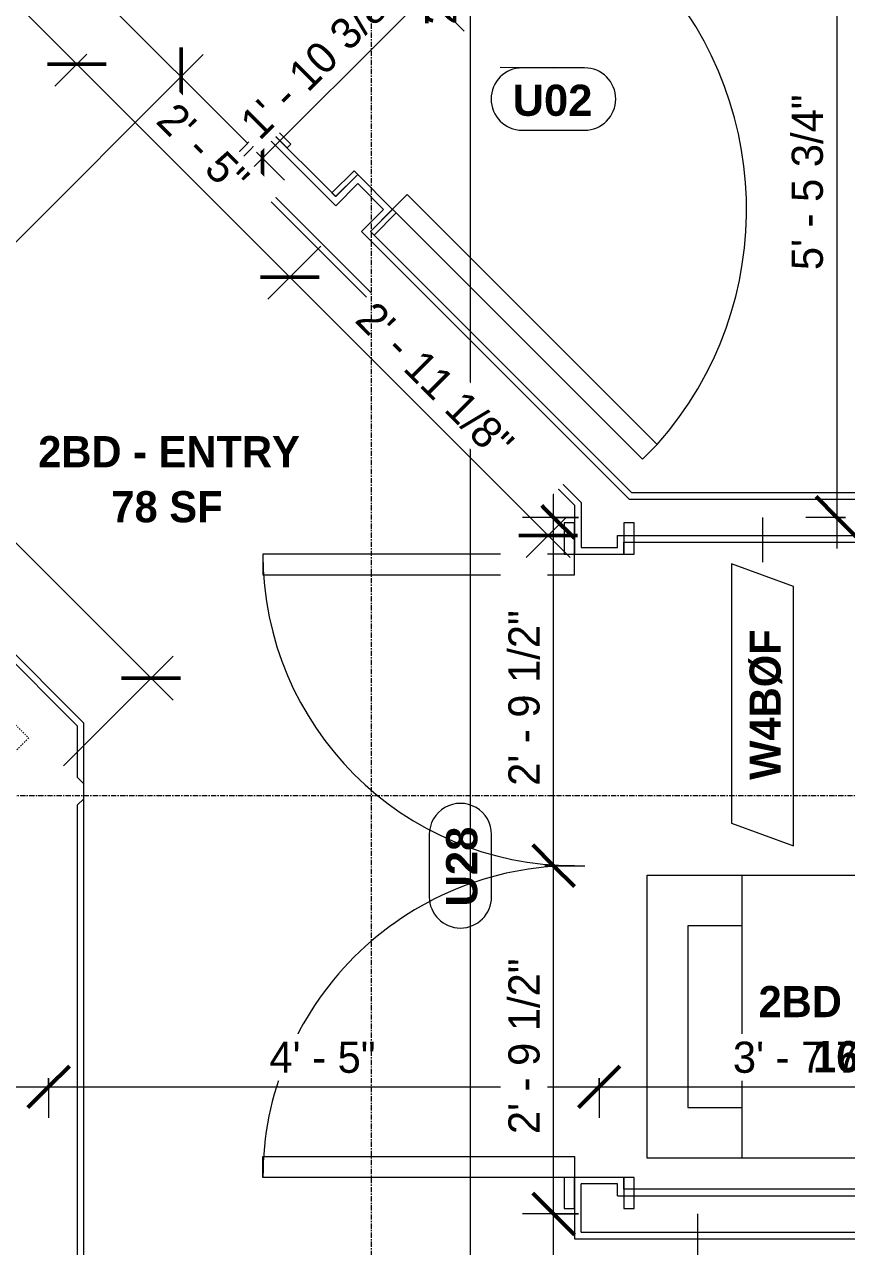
# Model space of a CAD drawing. Header units: inches. Extents: x -4058 to -1781, y 9814 to 12264.
# Drawn here: x -3514.7 to -3435.6, y 11803.8 to 11921.4 of the extents above; entities that cross this region are included whole.
import ezdxf

# ---------------------------------------------------------------- set-up
doc = ezdxf.new("R2010")
doc.units = ezdxf.units.IN
doc.header["$MEASUREMENT"] = 0
doc.linetypes.add('Dash', pattern=[0.25, 0.125, -0.125])
doc.linetypes.add('Grid Line 1_2_', pattern=[0.875, 0.5, -0.125, 0.125, -0.125])
for name, color, linetype, lineweight in [('A-ANNO-DIMS', 211, 'Continuous', 9), ('A-ANNO-DIMS-32', 211, 'Continuous', 9), ('A-AREA-IDEN', 2, 'Continuous', 9), ('A-DOOR-2', 31, 'Continuous', 9), ('A-DOOR-IDEN', 31, 'Continuous', 9), ('A-FLOR-2', 192, 'Continuous', 9), ('A-WALL-2', 113, 'Continuous', 9), ('A-WALL-IDEN', 211, 'Continuous', 9), ('P-SANR-FIXT', 6, 'Continuous', 9), ('Q-CASE', 31, 'Continuous', 9), ('Q-CASE-HDLN', 31, 'Dash', 9), ('S-GRID-1', 1, 'Grid Line 1_2_', 9)]:
    doc.layers.add(name, color=color, linetype=linetype, lineweight=lineweight)
doc.styles.add('Arial_B', font='arialbd.ttf', dxfattribs={"height": 3})
doc.styles.add('Century Gothic', font='ufonts.com_century-gothic.ttf', dxfattribs={"height": 3})
doc.styles.add('Century Gothic_B', font='GOTHICB.TTF', dxfattribs={"height": 3})
doc.dimstyles.new('MARKETING_DIMENSION', dxfattribs={"dimscale": 12, "dimtxt": 3.132505, "dimasz": 0.333333, "dimexe": 0.25, "dimexo": 0.166667, "dimgap": 0.041667, "dimtad": 1, "dimdec": 4, "dimrnd": 0.0625, "dimzin": 3, "dimdsep": 46, "dimlunit": 4, "dimtxsty": 'Century Gothic', "dimblk1": 'OBLIQUE', "dimblk2": 'OBLIQUE', "dimsah": 1, "dimcen": 0.09, "dimdle": 0.25, "dimazin": 0, "dimtfac": 1, "dimtdec": 4, "dimtix": 1, "dimtmove": 0, "dimatfit": 3, "dimfxl": 1, "dimtvp": 1, "dimtfill": 1, "dimfrac": 2, "dimtolj": 1, "dimtzin": 0, "dimarcsym": 2})
doc.dimstyles.new('THE_DIMENSION_STRING_2', dxfattribs={"dimscale": 12, "dimtxt": 3.132505, "dimasz": 0.333333, "dimexe": 0.25, "dimexo": 0.166667, "dimgap": 0.041667, "dimtad": 1, "dimdec": 4, "dimrnd": 0.0625, "dimzin": 3, "dimdsep": 46, "dimlunit": 4, "dimtxsty": 'Century Gothic', "dimblk1": 'OBLIQUE', "dimblk2": 'OBLIQUE', "dimsah": 1, "dimcen": 0.09, "dimdle": 0.25, "dimazin": 0, "dimtfac": 1, "dimtdec": 4, "dimtix": 1, "dimtmove": 0, "dimatfit": 3, "dimfxl": 1, "dimtvp": 1, "dimtfill": 1, "dimfrac": 2, "dimtolj": 1, "dimtzin": 0, "dimarcsym": 2})
doc.dimstyles.new('THE_DIMENSION_STRING_3', dxfattribs={"dimscale": 12, "dimtxt": 3.132505, "dimasz": 0.333333, "dimexe": 0.25, "dimexo": 0.166667, "dimgap": 0.041667, "dimtad": 1, "dimdec": 4, "dimrnd": 0.0625, "dimzin": 3, "dimdsep": 46, "dimlunit": 4, "dimtxsty": 'Century Gothic', "dimblk1": 'OBLIQUE', "dimblk2": 'OBLIQUE', "dimsah": 1, "dimcen": 0.09, "dimdle": 0.25, "dimazin": 0, "dimtfac": 1, "dimtdec": 4, "dimtix": 1, "dimtmove": 0, "dimatfit": 3, "dimfxl": 1, "dimtvp": 1, "dimtfill": 1, "dimfrac": 2, "dimtolj": 1, "dimtzin": 0, "dimarcsym": 2})
doc.dimstyles.new('THE_DIMENSION_STRING_4', dxfattribs={"dimscale": 12, "dimtxt": 3.132505, "dimasz": 0.333333, "dimexe": 0.25, "dimexo": 0.166667, "dimgap": 0.041667, "dimtad": 1, "dimdec": 4, "dimrnd": 0.0625, "dimzin": 3, "dimdsep": 46, "dimlunit": 4, "dimtxsty": 'Century Gothic', "dimblk1": 'OBLIQUE', "dimblk2": 'OBLIQUE', "dimsah": 1, "dimcen": 0.09, "dimdle": 0.25, "dimazin": 0, "dimtfac": 1, "dimtdec": 4, "dimtix": 1, "dimtmove": 0, "dimatfit": 3, "dimfxl": 1, "dimtvp": 1, "dimtfill": 1, "dimfrac": 2, "dimtolj": 1, "dimtzin": 0, "dimarcsym": 2})

# ---------------------------------------------------------------- blocks, each defined once
blk = doc.blocks.new('OD_CW_Closet - OD_CW_Closet-3852330-UNITS PLANS - 3RD FLOOR')
at = {"layer": 'Q-CASE-HDLN'}
for p, q in [((0.74, -24), (0.74, 0)), ((0.74, 0), (64.78, 0)), ((64.78, 0), (64.78, -24)), ((0.74, -11), (64.78, -11)), ((0.74, -13), (64.78, -13)), ((64.78, -24), (0.74, -24))]:
    blk.add_line(p, q, dxfattribs=at)
blk = doc.blocks.new('SWING - DOUBLE - FLUSH - SWING - DOUBLE - 5-0 x 6-8 - DUMMY-3703244-UNITS PLANS - 3RD FLOOR')
at = {"layer": 'A-DOOR-2'}
for p, q in [((-30, 3.375), (-30, 32.375)), ((-30, 32.375), (-28, 32.375)), ((-28, 32.375), (-28, 2.375)), ((30, 32.375), (28, 32.375)), ((28, 32.375), (28, 2.375)), ((30, 3.375), (30, 32.375)), ((-30, 3.375), (-33, 3.375)), ((-33, 3.375), (-33, 2.375)), ((-33, 2.375), (-30, 2.375)), ((-30, 2.375), (-30, 3.375)), ((-28, 2.375), (-30, 2.375)), ((28, 2.375), (30, 2.375)), ((33, 3.375), (30, 3.375)), ((30, 3.375), (30, 2.375)), ((30, 2.375), (33, 2.375)), ((33, 2.375), (33, 3.375)), ((-30, -2.375), (-33, -2.375)), ((-33, -2.375), (-33, -3.375)), ((-33, -3.375), (-30, -3.375)), ((-30, -3.375), (-30, -2.375)), ((33, -2.375), (30, -2.375)), ((30, -2.375), (30, -3.375)), ((30, -3.375), (33, -3.375)), ((33, -3.375), (33, -2.375))]:
    blk.add_line(p, q, dxfattribs=at)
for centre, start, end in [((-30, 2.375), 360, 90), ((30, 2.375), 90, 180)]:
    blk.add_arc(centre, 30, start, end, dxfattribs=at)
blk = doc.blocks.new('Stacked Washer and Dryer - 26_x25_ - Private-3627842-UNITS PLANS - 3RD FLOOR')
at = {"layer": 'P-SANR-FIXT'}
for p, q in [((0, 13.625), (32.4375, 13.625)), ((0, 13.625), (0, -13.625)), ((23.34375, -13.625), (23.34375, 13.625)), ((32.4375, 13.625), (32.4375, -13.625)), ((28.53125, 8.75), (23.34375, 8.75)), ((28.53125, -8.75), (28.53125, 8.75)), ((23.34375, -8.75), (28.53125, -8.75)), ((32.4375, -13.625), (0, -13.625))]:
    blk.add_line(p, q, dxfattribs=at)
blk = doc.blocks.new('SWING - SINGLE - FLUSH - SWING - FLUSH - 2-10 x 6-8 - PRIVACY-4202128-UNITS PLANS - 3RD FLOOR')
at = {"layer": 'A-DOOR-2'}
for p, q in [((15, 2.37), (15, 36.38)), ((17, 36.38), (15, 36.38)), ((17, 2.37), (17, 36.38)), ((-17, 2.87), (-20, 2.87)), ((-20, 2.87), (-20, 2.37)), ((-20, 2.37), (-17, 2.37)), ((-17, 2.37), (-17, 2.87)), ((17, 2.37), (15, 2.37)), ((20, 2.87), (17, 2.87)), ((17, 2.87), (17, 2.37)), ((17, 2.37), (20, 2.37)), ((20, 2.37), (20, 2.87)), ((-17, -2.38), (-20, -2.38)), ((-20, -2.38), (-20, -2.88)), ((-20, -2.88), (-17, -2.88)), ((-17, -2.88), (-17, -2.38)), ((20, -2.38), (17, -2.38)), ((17, -2.38), (17, -2.88)), ((17, -2.88), (20, -2.88)), ((20, -2.88), (20, -2.38))]:
    blk.add_line(p, q, dxfattribs=at)
blk.add_arc((17, 2.37), 34.07, 93.3657, 180, dxfattribs=at)
blk = doc.blocks.new('SWING - SINGLE - FLUSH - SWING - FLUSH - 2-10 x 6-8 - PRIVACY-4202132-UNITS PLANS - 3RD FLOOR')
at = {"layer": 'A-DOOR-2'}
for p, q in [((-20, 2.37), (-20, 2.87)), ((-20, 2.87), (-17, 2.87)), ((-17, 2.37), (-20, 2.37)), ((-17, 2.87), (-17, 2.37)), ((17, 2.37), (17, 2.87)), ((17, 2.87), (20, 2.87)), ((20, 2.37), (17, 2.37)), ((20, 2.87), (20, 2.37)), ((-20, -2.38), (-17, -2.38)), ((-20, -2.88), (-20, -2.38)), ((-17, -2.88), (-20, -2.88)), ((-17, -2.38), (-17, -2.88)), ((15, -2.38), (15, -36.38)), ((17, -2.38), (15, -2.38)), ((17, -2.38), (17, -36.38)), ((17, -2.38), (20, -2.38)), ((17, -2.88), (17, -2.38)), ((20, -2.88), (17, -2.88)), ((20, -2.38), (20, -2.88)), ((17, -36.38), (15, -36.38))]:
    blk.add_line(p, q, dxfattribs=at)
blk.add_arc((17, -2.38), 34.07, 180, 266.6343, dxfattribs=at)
blk = doc.blocks.new('DIMBLOCK424-UNITS PLANS - 3RD FLOOR')
at = {"layer": 'A-ANNO-DIMS-32', "lineweight": 50}
for p, q in [((-3471.8, 12110.34), (-3473.8, 12112.34)), ((-3471.8, 12110.34), (-3469.8, 12108.34)), ((-3471.8, 11752.94), (-3473.8, 11754.94)), ((-3471.8, 11752.94), (-3469.8, 11750.94))]:
    blk.add_line(p, q, dxfattribs=at)
at = {"layer": 'A-ANNO-DIMS-32'}
for p, q in [((-3472.63, 12110.34), (-3468.8, 12110.34)), ((-3471.8, 12110.34), (-3472.63, 12110.34)), ((-3471.8, 11752.94), (-3471.8, 12110.34)), ((-3472.63, 11752.94), (-3468.8, 11752.94)), ((-3471.8, 11752.94), (-3472.63, 11752.94))]:
    blk.add_line(p, q, dxfattribs=at)
at = {"layer": 'A-ANNO-DIMS-32', "color": 0, "insert": (-3476.15, 11921.4), "char_height": 3, "width": 24.5827, "attachment_point": 1, "rotation": 90, "line_spacing_factor": 0.984502, "style": 'Century Gothic', "bg_fill": 3, "box_fill_scale": 1.25, "bg_fill_color": 256, "bg_fill_true_color": 13158600, "bg_fill_transparency": 0}
blk.add_mtext('29\' - 9 3/8"', dxfattribs=at)
blk = doc.blocks.new('_Oblique')
at = {"color": 0, "linetype": 'ByBlock', "lineweight": -2}
blk.add_line((-0.5, -0.5), (0.5, 0.5), dxfattribs=at)
blk = doc.blocks.new('DIMBLOCK659-UNITS PLANS - 3RD FLOOR')
at = {"layer": 'A-ANNO-DIMS-32'}
for p, q in [((-3539.26, 11876.81), (-3497.54, 11918.53)), ((-3500.25, 11916.99), (-3497.54, 11914.28)), ((-3499.66, 11916.4), (-3500.25, 11916.99)), ((-3537.72, 11879.51), (-3535.01, 11876.81)), ((-3537.14, 11878.93), (-3537.72, 11879.51))]:
    blk.add_line(p, q, dxfattribs=at)
at = {"layer": 'A-ANNO-DIMS-32', "lineweight": 50}
for p, q in [((-3499.66, 11916.4), (-3499.66, 11919.23)), ((-3499.66, 11916.4), (-3499.66, 11913.58)), ((-3537.14, 11878.93), (-3537.14, 11881.76)), ((-3537.14, 11878.93), (-3537.14, 11876.1))]:
    blk.add_line(p, q, dxfattribs=at)
at = {"layer": 'A-ANNO-DIMS-32', "color": 0, "insert": (-3525.18, 11897.03), "char_height": 3, "width": 12.5897, "attachment_point": 1, "rotation": 45, "line_spacing_factor": 0.984502, "style": 'Century Gothic', "bg_fill": 3, "box_fill_scale": 1.25, "bg_fill_color": 256, "bg_fill_true_color": 13158600, "bg_fill_transparency": 0}
blk.add_mtext('4\' - 5"', dxfattribs=at)
blk = doc.blocks.new('DIMBLOCK662-UNITS PLANS - 3RD FLOOR')
at = {"layer": 'A-ANNO-DIMS-32', "lineweight": 50}
for p, q in [((-3657.41, 11819.18), (-3655.41, 11821.18)), ((-3512.41, 11819.18), (-3510.41, 11821.18)), ((-3657.41, 11819.18), (-3659.41, 11817.18)), ((-3512.41, 11819.18), (-3514.41, 11817.18))]:
    blk.add_line(p, q, dxfattribs=at)
at = {"layer": 'A-ANNO-DIMS-32'}
for p, q in [((-3657.41, 11820.01), (-3657.41, 11816.18)), ((-3657.41, 11819.18), (-3657.41, 11820.01)), ((-3512.41, 11820.01), (-3512.41, 11816.18)), ((-3512.41, 11819.18), (-3512.41, 11820.01)), ((-3660.41, 11819.18), (-3512.41, 11819.18))]:
    blk.add_line(p, q, dxfattribs=at)
at = {"layer": 'A-ANNO-DIMS-32', "color": 0, "insert": (-3591.32, 11823.53), "char_height": 3, "width": 15.394, "attachment_point": 1, "line_spacing_factor": 0.984502, "style": 'Century Gothic', "bg_fill": 3, "box_fill_scale": 1.25, "bg_fill_color": 256, "bg_fill_true_color": 13158600, "bg_fill_transparency": 0}
blk.add_mtext('12\' - 1"', dxfattribs=at)
blk = doc.blocks.new('DIMBLOCK663-UNITS PLANS - 3RD FLOOR')
at = {"layer": 'A-ANNO-DIMS-32', "lineweight": 50}
for p, q in [((-3512.41, 11819.18), (-3510.41, 11821.18)), ((-3459.41, 11819.18), (-3457.41, 11821.18)), ((-3512.41, 11819.18), (-3514.41, 11817.18)), ((-3459.41, 11819.18), (-3461.41, 11817.18))]:
    blk.add_line(p, q, dxfattribs=at)
at = {"layer": 'A-ANNO-DIMS-32'}
for p, q in [((-3512.41, 11820.01), (-3512.41, 11816.18)), ((-3512.41, 11819.18), (-3512.41, 11820.01)), ((-3459.41, 11820.01), (-3459.41, 11816.18)), ((-3459.41, 11819.18), (-3459.41, 11820.01)), ((-3512.41, 11819.18), (-3459.41, 11819.18))]:
    blk.add_line(p, q, dxfattribs=at)
at = {"layer": 'A-ANNO-DIMS-32', "color": 0, "insert": (-3491.15, 11823.53), "char_height": 3, "width": 12.5897, "attachment_point": 1, "line_spacing_factor": 0.984502, "style": 'Century Gothic', "bg_fill": 3, "box_fill_scale": 1.25, "bg_fill_color": 256, "bg_fill_true_color": 13158600, "bg_fill_transparency": 0}
blk.add_mtext('4\' - 5"', dxfattribs=at)
blk = doc.blocks.new('DIMBLOCK664-UNITS PLANS - 3RD FLOOR')
at = {"layer": 'A-ANNO-DIMS-32'}
for p, q in [((-3415.53, 11808.94), (-3415.53, 11822.18)), ((-3459.41, 11820.01), (-3459.41, 11816.18)), ((-3459.41, 11819.18), (-3459.41, 11820.01)), ((-3459.41, 11819.18), (-3415.53, 11819.18)), ((-3415.53, 11819.18), (-3415.53, 11808.94))]:
    blk.add_line(p, q, dxfattribs=at)
at = {"layer": 'A-ANNO-DIMS-32', "lineweight": 50}
for p, q in [((-3459.41, 11819.18), (-3457.41, 11821.18)), ((-3415.53, 11819.18), (-3413.53, 11821.18)), ((-3459.41, 11819.18), (-3461.41, 11817.18)), ((-3415.53, 11819.18), (-3417.53, 11817.18))]:
    blk.add_line(p, q, dxfattribs=at)
at = {"layer": 'A-ANNO-DIMS-32', "color": 0, "insert": (-3446.54, 11823.53), "char_height": 3, "width": 21.7784, "attachment_point": 1, "line_spacing_factor": 0.984502, "style": 'Century Gothic', "bg_fill": 3, "box_fill_scale": 1.25, "bg_fill_color": 256, "bg_fill_true_color": 13158600, "bg_fill_transparency": 0}
blk.add_mtext('3\' - 7 7/8"', dxfattribs=at)
blk = doc.blocks.new('DIMBLOCK938-UNITS PLANS - 3RD FLOOR')
at = {"layer": 'A-ANNO-DIMS-32', "lineweight": 50}
for p, q in [((-3475.99, 11924.38), (-3475.99, 11927.21)), ((-3475.99, 11924.38), (-3475.99, 11921.55)), ((-3491.81, 11908.56), (-3491.81, 11911.39)), ((-3491.81, 11908.56), (-3491.81, 11905.73))]:
    blk.add_line(p, q, dxfattribs=at)
at = {"layer": 'A-ANNO-DIMS-32'}
for p, q in [((-3493.93, 11906.44), (-3473.87, 11926.5)), ((-3472.4, 11920.79), (-3478.11, 11926.5)), ((-3475.99, 11924.38), (-3472.4, 11920.79)), ((-3492.4, 11909.14), (-3489.69, 11906.44)), ((-3491.81, 11908.56), (-3492.4, 11909.14))]:
    blk.add_line(p, q, dxfattribs=at)
at = {"layer": 'A-ANNO-DIMS-32', "color": 0, "insert": (-3494.22, 11912.3), "char_height": 3, "width": 24.5827, "attachment_point": 1, "rotation": 45, "line_spacing_factor": 0.984502, "style": 'Century Gothic', "bg_fill": 3, "box_fill_scale": 1.25, "bg_fill_color": 256, "bg_fill_true_color": 13158600, "bg_fill_transparency": 0}
blk.add_mtext('1\' - 10 3/8"', dxfattribs=at)
blk = doc.blocks.new('DIMBLOCK940-UNITS PLANS - 3RD FLOOR')
at = {"layer": 'A-ANNO-DIMS-32', "lineweight": 50}
for p, q in [((-3463.8, 11806.94), (-3465.8, 11808.94)), ((-3463.8, 11806.94), (-3461.8, 11804.94)), ((-3463.8, 11773.56), (-3465.8, 11775.56)), ((-3463.8, 11773.56), (-3461.8, 11771.56))]:
    blk.add_line(p, q, dxfattribs=at)
at = {"layer": 'A-ANNO-DIMS-32'}
for p, q in [((-3461.41, 11806.94), (-3466.8, 11806.94)), ((-3463.8, 11773.56), (-3463.8, 11806.94)), ((-3463.8, 11806.94), (-3461.41, 11806.94)), ((-3453.91, 11773.56), (-3466.8, 11773.56)), ((-3463.8, 11773.56), (-3453.91, 11773.56))]:
    blk.add_line(p, q, dxfattribs=at)
at = {"layer": 'A-ANNO-DIMS-32', "color": 0, "insert": (-3468.15, 11781.18), "char_height": 3, "width": 21.7784, "attachment_point": 1, "rotation": 90, "line_spacing_factor": 0.984502, "style": 'Century Gothic', "bg_fill": 3, "box_fill_scale": 1.25, "bg_fill_color": 256, "bg_fill_true_color": 13158600, "bg_fill_transparency": 0}
blk.add_mtext('2\' - 9 3/8"', dxfattribs=at)
blk = doc.blocks.new('DIMBLOCK941-UNITS PLANS - 3RD FLOOR')
at = {"layer": 'A-ANNO-DIMS-32', "lineweight": 50}
for p, q in [((-3463.8, 11840.46), (-3465.8, 11842.46)), ((-3463.8, 11840.46), (-3461.8, 11838.46)), ((-3463.8, 11806.94), (-3465.8, 11808.94)), ((-3463.8, 11806.94), (-3461.8, 11804.94))]:
    blk.add_line(p, q, dxfattribs=at)
at = {"layer": 'A-ANNO-DIMS-32'}
for p, q in [((-3464.63, 11840.46), (-3460.8, 11840.46)), ((-3463.8, 11840.46), (-3464.63, 11840.46)), ((-3463.8, 11806.94), (-3463.8, 11840.46)), ((-3461.41, 11806.94), (-3466.8, 11806.94)), ((-3463.8, 11806.94), (-3461.41, 11806.94))]:
    blk.add_line(p, q, dxfattribs=at)
at = {"layer": 'A-ANNO-DIMS-32', "color": 0, "insert": (-3468.15, 11814.63), "char_height": 3, "width": 21.7784, "attachment_point": 1, "rotation": 90, "line_spacing_factor": 0.984502, "style": 'Century Gothic', "bg_fill": 3, "box_fill_scale": 1.25, "bg_fill_color": 256, "bg_fill_true_color": 13158600, "bg_fill_transparency": 0}
blk.add_mtext('2\' - 9 1/2"', dxfattribs=at)
blk = doc.blocks.new('DIMBLOCK942-UNITS PLANS - 3RD FLOOR')
at = {"layer": 'A-ANNO-DIMS-32'}
for p, q in [((-3463.8, 11840.46), (-3463.8, 11876.99)), ((-3461.41, 11873.99), (-3466.8, 11873.99)), ((-3463.8, 11873.99), (-3461.41, 11873.99)), ((-3464.63, 11840.46), (-3460.8, 11840.46)), ((-3463.8, 11840.46), (-3464.63, 11840.46))]:
    blk.add_line(p, q, dxfattribs=at)
at = {"layer": 'A-ANNO-DIMS-32', "lineweight": 50}
for p, q in [((-3463.8, 11873.99), (-3465.8, 11875.99)), ((-3463.8, 11873.99), (-3461.8, 11871.99)), ((-3463.8, 11840.46), (-3465.8, 11842.46)), ((-3463.8, 11840.46), (-3461.8, 11838.46))]:
    blk.add_line(p, q, dxfattribs=at)
at = {"layer": 'A-ANNO-DIMS-32', "color": 0, "insert": (-3468.15, 11848.15), "char_height": 3, "width": 21.7784, "attachment_point": 1, "rotation": 90, "line_spacing_factor": 0.984502, "style": 'Century Gothic', "bg_fill": 3, "box_fill_scale": 1.25, "bg_fill_color": 256, "bg_fill_true_color": 13158600, "bg_fill_transparency": 0}
blk.add_mtext('2\' - 9 1/2"', dxfattribs=at)
blk = doc.blocks.new('DIMBLOCK943-UNITS PLANS - 3RD FLOOR')
at = {"layer": 'A-ANNO-DIMS-32'}
for p, q in [((-3546.75, 11954.68), (-3509.69, 11917.62)), ((-3542.87, 11954.32), (-3546.75, 11950.44)), ((-3544.63, 11952.56), (-3542.87, 11954.32)), ((-3508.73, 11918.58), (-3511.81, 11915.5)), ((-3509.69, 11917.62), (-3508.73, 11918.58))]:
    blk.add_line(p, q, dxfattribs=at)
at = {"layer": 'A-ANNO-DIMS-32', "lineweight": 50}
for p, q in [((-3544.63, 11952.56), (-3547.46, 11952.56)), ((-3544.63, 11952.56), (-3541.8, 11952.56)), ((-3509.69, 11917.62), (-3512.52, 11917.62)), ((-3509.69, 11917.62), (-3506.86, 11917.62))]:
    blk.add_line(p, q, dxfattribs=at)
at = {"layer": 'A-ANNO-DIMS-32', "color": 0, "insert": (-3531.33, 11945.4), "char_height": 3, "width": 24.5827, "attachment_point": 1, "rotation": 315, "line_spacing_factor": 0.984502, "style": 'Century Gothic', "bg_fill": 3, "box_fill_scale": 1.25, "bg_fill_color": 256, "bg_fill_true_color": 13158600, "bg_fill_transparency": 0}
blk.add_mtext('4\' - 1 7/16"', dxfattribs=at)
blk = doc.blocks.new('DIMBLOCK944-UNITS PLANS - 3RD FLOOR')
at = {"layer": 'A-ANNO-DIMS-32'}
for p, q in [((-3508.73, 11918.58), (-3511.81, 11915.5)), ((-3509.69, 11917.62), (-3508.73, 11918.58)), ((-3509.69, 11917.62), (-3489.18, 11897.11)), ((-3486.19, 11900.1), (-3491.3, 11894.99)), ((-3489.18, 11897.11), (-3486.19, 11900.1))]:
    blk.add_line(p, q, dxfattribs=at)
at = {"layer": 'A-ANNO-DIMS-32', "lineweight": 50}
for p, q in [((-3509.69, 11917.62), (-3512.52, 11917.62)), ((-3509.69, 11917.62), (-3506.86, 11917.62)), ((-3489.18, 11897.11), (-3492.01, 11897.11)), ((-3489.18, 11897.11), (-3486.35, 11897.11))]:
    blk.add_line(p, q, dxfattribs=at)
at = {"layer": 'A-ANNO-DIMS-32', "color": 0, "insert": (-3500.07, 11914.15), "char_height": 3, "width": 12.5897, "attachment_point": 1, "rotation": 315, "line_spacing_factor": 0.984502, "style": 'Century Gothic', "bg_fill": 3, "box_fill_scale": 1.25, "bg_fill_color": 256, "bg_fill_true_color": 13158600, "bg_fill_transparency": 0}
blk.add_mtext('2\' - 5"', dxfattribs=at)
blk = doc.blocks.new('DIMBLOCK945-UNITS PLANS - 3RD FLOOR')
at = {"layer": 'A-ANNO-DIMS-32'}
for p, q in [((-3486.19, 11900.1), (-3491.3, 11894.99)), ((-3489.18, 11897.11), (-3486.19, 11900.1)), ((-3489.18, 11897.11), (-3462.2, 11870.13)), ((-3462.57, 11874.01), (-3466.45, 11870.13)), ((-3464.33, 11872.26), (-3462.57, 11874.01))]:
    blk.add_line(p, q, dxfattribs=at)
at = {"layer": 'A-ANNO-DIMS-32', "lineweight": 50}
for p, q in [((-3489.18, 11897.11), (-3492.01, 11897.11)), ((-3489.18, 11897.11), (-3486.35, 11897.11)), ((-3464.33, 11872.26), (-3467.15, 11872.26)), ((-3464.33, 11872.26), (-3461.5, 11872.26))]:
    blk.add_line(p, q, dxfattribs=at)
at = {"layer": 'A-ANNO-DIMS-32', "color": 0, "insert": (-3480.92, 11895), "char_height": 3, "width": 24.5827, "attachment_point": 1, "rotation": 315, "line_spacing_factor": 0.984502, "style": 'Century Gothic', "bg_fill": 3, "box_fill_scale": 1.25, "bg_fill_color": 256, "bg_fill_true_color": 13158600, "bg_fill_transparency": 0}
blk.add_mtext('2\' - 11 1/8"', dxfattribs=at)
blk = doc.blocks.new('DIMBLOCK946-UNITS PLANS - 3RD FLOOR')
at = {"layer": 'A-ANNO-DIMS-32'}
for p, q in [((-3436.53, 11942.74), (-3436.53, 11870.99)), ((-3435.71, 11939.74), (-3439.53, 11939.74)), ((-3436.53, 11939.74), (-3435.71, 11939.74)), ((-3435.71, 11873.99), (-3439.53, 11873.99)), ((-3436.53, 11873.99), (-3435.71, 11873.99))]:
    blk.add_line(p, q, dxfattribs=at)
at = {"layer": 'A-ANNO-DIMS-32', "lineweight": 50}
for p, q in [((-3436.53, 11939.74), (-3438.53, 11941.74)), ((-3436.53, 11939.74), (-3434.53, 11937.74)), ((-3436.53, 11873.99), (-3438.53, 11875.99)), ((-3436.53, 11873.99), (-3434.53, 11871.99))]:
    blk.add_line(p, q, dxfattribs=at)
at = {"layer": 'A-ANNO-DIMS-32', "color": 0, "insert": (-3440.88, 11897.79), "char_height": 3, "width": 21.7784, "attachment_point": 1, "rotation": 90, "line_spacing_factor": 0.984502, "style": 'Century Gothic', "bg_fill": 3, "box_fill_scale": 1.25, "bg_fill_color": 256, "bg_fill_true_color": 13158600, "bg_fill_transparency": 0}
blk.add_mtext('5\' - 5 3/4"', dxfattribs=at)
blk = doc.blocks.new('DIMBLOCK948-UNITS PLANS - 3RD FLOOR')
at = {"layer": 'A-ANNO-DIMS-32'}
for p, q in [((-3556.26, 11903.35), (-3549.7, 11909.91)), ((-3500.43, 11856.4), (-3553.94, 11909.91)), ((-3551.82, 11907.79), (-3556.26, 11903.35)), ((-3510.99, 11850.08), (-3500.43, 11860.64)), ((-3502.55, 11858.52), (-3510.99, 11850.08))]:
    blk.add_line(p, q, dxfattribs=at)
at = {"layer": 'A-ANNO-DIMS-32', "lineweight": 50}
for p, q in [((-3551.82, 11907.79), (-3554.65, 11907.79)), ((-3551.82, 11907.79), (-3548.99, 11907.79)), ((-3502.55, 11858.52), (-3505.38, 11858.52)), ((-3502.55, 11858.52), (-3499.72, 11858.52))]:
    blk.add_line(p, q, dxfattribs=at)
at = {"layer": 'A-ANNO-DIMS-32', "color": 0, "insert": (-3532.18, 11894.3), "char_height": 3, "width": 27.387, "attachment_point": 1, "rotation": 315, "line_spacing_factor": 0.984502, "style": 'Century Gothic', "bg_fill": 3, "box_fill_scale": 1.25, "bg_fill_color": 256, "bg_fill_true_color": 13158600, "bg_fill_transparency": 0}
blk.add_mtext('5\' - 9 11/16"', dxfattribs=at)
blk = doc.blocks.new('Door Tag - Type Mark-2601225-UNITS PLANS - 3RD FLOOR')
at = {"layer": 'A-DOOR-IDEN'}
for p, q in [((0.09375, 0.09375), (-0.09375, 0.09375)), ((-0.09375, -0.09375), (0.09375, -0.09375))]:
    blk.add_line(p, q, dxfattribs=at)
for centre, start, end in [((-0.09375, 0), 90, 270), ((0.09375, 0), 270, 90)]:
    blk.add_arc(centre, 0.09375, start, end, dxfattribs=at)
blk = doc.blocks.new('Wall Tag - Arch Wall-3956453-UNITS PLANS - 3RD FLOOR')
at = {"layer": 'A-WALL-IDEN'}
for p, q in [((-0.3561, 0.0937), (-0.4244, -0.0937)), ((0.4244, 0.0937), (-0.3561, 0.0937)), ((0.3561, -0.0937), (0.4244, 0.0937)), ((-0.4244, -0.0937), (0.3561, -0.0937))]:
    blk.add_line(p, q, dxfattribs=at)

msp = doc.modelspace()

# ---------------------------------------------------------------- linework, layer by layer
at = {"layer": 'A-FLOR-2'}
msp.add_line((-3517.30021, 11934.04528), (-3493.25858, 11910.00365), dxfattribs=at)
at = {"layer": 'A-WALL-2'}
for p, q in [((-3491.5792, 11911.68303), (-3494.93796, 11908.32427)), ((-3484.7733, 11904.87713), (-3491.5792, 11911.68303)), ((-3491.5792, 11910.79915), (-3494.05407, 11908.32427)), ((-3484.7733, 11903.99325), (-3491.5792, 11910.79915)), ((-3494.93796, 11908.32427), (-3461.78054, 11875.16685)), ((-3494.05407, 11908.32427), (-3461.15554, 11875.42574)), ((-3482.65198, 11906.99845), (-3484.7733, 11904.87713)), ((-3479.29322, 11903.63969), (-3482.65198, 11906.99845)), ((-3482.65198, 11906.11457), (-3484.7733, 11903.99325)), ((-3480.1771, 11903.63969), (-3482.65198, 11906.11457)), ((-3482.29842, 11901.51837), (-3480.1771, 11903.63969)), ((-3481.41454, 11901.51837), (-3479.29322, 11903.63969)), ((-3509.03054, 11854.18105), (-3557.41388, 11902.5644)), ((-3557.67277, 11901.9394), (-3509.65554, 11853.92217)), ((-3456.51945, 11875.7394), (-3482.29842, 11901.51837)), ((-3456.26056, 11876.3644), (-3481.41454, 11901.51837)), ((-3413.03054, 11876.3644), (-3456.26056, 11876.3644)), ((-3461.78054, 11875.16685), (-3461.78054, 11870.4644)), ((-3461.15554, 11875.42574), (-3461.15554, 11871.0894)), ((-3456.51945, 11875.7394), (-3413.65554, 11875.7394)), ((-3457.65554, 11871.0894), (-3457.65554, 11872.2394)), ((-3457.65554, 11872.2394), (-3419.15554, 11872.2394)), ((-3457.03054, 11870.4644), (-3457.03054, 11871.6144)), ((-3457.03054, 11871.6144), (-3419.78054, 11871.6144)), ((-3461.78054, 11870.4644), (-3457.03054, 11870.4644)), ((-3461.15554, 11871.0894), (-3457.65554, 11871.0894)), ((-3509.65554, 11853.92217), (-3509.65554, 11848.97242)), ((-3509.03054, 11754.6269), (-3509.03054, 11854.18105)), ((-3509.65554, 11848.97242), (-3509.03054, 11848.34742)), ((-3509.65554, 11846.28479), (-3509.03054, 11846.90979)), ((-3509.65554, 11846.28479), (-3509.65554, 11754.6269)), ((-3461.78054, 11810.4644), (-3461.78054, 11804.5644)), ((-3457.03054, 11810.4644), (-3461.78054, 11810.4644)), ((-3457.03054, 11809.3144), (-3457.03054, 11810.4644)), ((-3457.65554, 11809.8394), (-3461.15554, 11809.8394)), ((-3461.15554, 11805.1894), (-3461.15554, 11809.8394)), ((-3457.65554, 11808.6894), (-3457.65554, 11809.8394)), ((-3419.78054, 11809.3144), (-3457.03054, 11809.3144)), ((-3457.65554, 11808.6894), (-3419.15554, 11808.6894)), ((-3461.78054, 11804.5644), (-3417.90665, 11804.5644)), ((-3461.15554, 11805.1894), (-3417.28165, 11805.1894))]:
    msp.add_line(p, q, dxfattribs=at)
at = {"layer": 'A-WALL-IDEN'}
msp.add_line((-3443.68925, 11873.9894), (-3443.68925, 11869.67508), dxfattribs=at)

# ---------------------------------------------------------------- block references
at = {"layer": 'A-DOOR-2'}
for name, p, rotation in [('SWING - SINGLE - FLUSH - SWING - FLUSH - 2-10 x 6-8 - PRIVACY-4202132-UNITS PLANS - 3RD FLOOR', (-3505.27939, 11922.02447), 134.9999999999963), ('SWING - SINGLE - FLUSH - SWING - FLUSH - 2-10 x 6-8 - PRIVACY-4202128-UNITS PLANS - 3RD FLOOR', (-3468.95178, 11917.33989), 224.999999999999), ('SWING - DOUBLE - FLUSH - SWING - DOUBLE - 5-0 x 6-8 - DUMMY-3703244-UNITS PLANS - 3RD FLOOR', (-3459.40554, 11840.4644), 89.99999999999878)]:
    msp.add_blockref(name, p, dxfattribs=dict(at, rotation=rotation))
at = {"layer": 'A-WALL-IDEN', "xscale": 31.99999999999999, "yscale": 31.99999999999999, "zscale": 31.99999999999999, "rotation": 89.99999999999955}
msp.add_blockref('Wall Tag - Arch Wall-3956453-UNITS PLANS - 3RD FLOOR', (-3443.68925, 11855.94337), dxfattribs=at)
at = {"layer": 'P-SANR-FIXT', "rotation": 180}
msp.add_blockref('Stacked Washer and Dryer - 26_x25_ - Private-3627842-UNITS PLANS - 3RD FLOOR', (-3422.34415, 11825.9394), dxfattribs=at)
at = {"layer": 'Q-CASE', "rotation": 134.9999999999961}
msp.add_blockref('OD_CW_Closet - OD_CW_Closet-3852330-UNITS PLANS - 3RD FLOOR', (-3530.77106, 11835.26293), dxfattribs=at)

# ---------------------------------------------------------------- texts
at = {"layer": 'A-AREA-IDEN', "insert": (-3444.07565, 11828.88418), "char_height": 3, "width": 25.149, "attachment_point": 1, "style": 'Century Gothic_B'}
msp.add_mtext('2BD - W/D', dxfattribs=at)
at = {"layer": 'A-DOOR-IDEN', "insert": (-3467.74948, 11915.63808), "char_height": 3, "width": 9.393, "attachment_point": 1, "style": 'Arial_B'}
msp.add_mtext('U02', dxfattribs=at)
at = {"layer": 'A-WALL-IDEN', "insert": (-3444.93678, 11848.72745), "char_height": 3, "width": 17.372, "attachment_point": 1, "rotation": 90, "style": 'Century Gothic_B'}
msp.add_mtext('W4BØF', dxfattribs=at)

# ---------------------------------------------------------------- dimensions: what is measured, and where the dimension line sits
at = {"layer": 'A-ANNO-DIMS'}
dim = msp.add_linear_dim(base=(-3512.40554, 11819.18309), p1=(-3657.40554, 11822.01152), p2=(-3512.40554, 11822.01152), dimstyle='MARKETING_DIMENSION', override={"dimpost": '<>', "dimfxl": 145}, dxfattribs=at)
dim.commit()
dim.dimension.update_dxf_attribs({"geometry": 'DIMBLOCK662-UNITS PLANS - 3RD FLOOR', "text_midpoint": (-3584.90554, 11821.22082)})

# ---------------------------------------------------------------- next in the draw order: dimensions: what is measured, and where the dimension line sits
for base, p1, p2, angle, dimstyle, override, picture, middle in [((-3471.80166, 12110.3394), (-3474.63009, 11752.9394), (-3474.63009, 12110.3394), 90, 'THE_DIMENSION_STRING_2', {"dimpost": '<>', "dimfxl": 357.4}, 'DIMBLOCK424-UNITS PLANS - 3RD FLOOR', (-3474.04334, 11931.6394)), ((-3436.53451, 11873.9894), (-3433.70609, 11939.7394), (-3433.70609, 11873.9894), 90, 'THE_DIMENSION_STRING_4', {"dimpost": '<>', "dimfxl": 65.75}, 'DIMBLOCK946-UNITS PLANS - 3RD FLOOR', (-3438.77618, 11906.8644)), ((-3499.65964, 11916.40471), (-3539.1363, 11880.92805), (-3501.65964, 11918.40471), 45, 'THE_DIMENSION_STRING_3', {"dimpost": '<>', "dimfxl": 53}, 'DIMBLOCK659-UNITS PLANS - 3RD FLOOR', (-3519.86554, 11899.13395))]:
    dim = msp.add_linear_dim(base=base, p1=p1, p2=p2, angle=angle, dimstyle=dimstyle, override=override, dxfattribs=at)
    dim.commit()
    dim.dimension.update_dxf_attribs({"geometry": picture, "text_midpoint": middle})

# ---------------------------------------------------------------- next in the draw order: linework, layer by layer
at = {"layer": 'A-DOOR-IDEN'}
msp.add_line((-3468.95178, 11917.33989), (-3463.81759, 11917.25823), dxfattribs=at)

# ---------------------------------------------------------------- next in the draw order: block references
at = {"layer": 'A-DOOR-IDEN', "xscale": 31.99999999999999, "yscale": 31.99999999999999, "zscale": 31.99999999999999}
msp.add_blockref('Door Tag - Type Mark-2601225-UNITS PLANS - 3RD FLOOR', (-3463.81759, 11914.25823), dxfattribs=at)
at = {"layer": 'A-DOOR-IDEN', "xscale": 31.99999999999999, "yscale": 31.99999999999999, "zscale": 31.99999999999999, "rotation": 89.99999999999955}
msp.add_blockref('Door Tag - Type Mark-2601225-UNITS PLANS - 3RD FLOOR', (-3472.76747, 11840.4644), dxfattribs=at)

# ---------------------------------------------------------------- next in the draw order: texts
at = {"layer": 'A-DOOR-IDEN', "insert": (-3474.14733, 11836.53251), "char_height": 3, "width": 9.393, "attachment_point": 1, "rotation": 90, "style": 'Arial_B'}
msp.add_mtext('U28', dxfattribs=at)

# ---------------------------------------------------------------- next in the draw order: dimensions: what is measured, and where the dimension line sits
at = {"layer": 'A-ANNO-DIMS'}
for base, p1, p2, angle, override, picture, middle in [((-3509.68746, 11917.6164), (-3541.45952, 11955.72972), (-3507.31233, 11919.99154), 315, {"dimpost": '<>', "dimfxl": 49.429232}, 'DIMBLOCK943-UNITS PLANS - 3RD FLOOR', (-3525.57371, 11936.67285)), ((-3475.99144, 11924.37954), (-3493.81295, 11910.55803), (-3470.98471, 11919.37282), 45, {"dimpost": '<>', "dimfxl": 24.470982}, 'DIMBLOCK938-UNITS PLANS - 3RD FLOOR', (-3485.4873, 11918.05389))]:
    dim = msp.add_linear_dim(base=base, p1=p1, p2=p2, angle=angle, dimstyle='THE_DIMENSION_STRING_4', override=override, dxfattribs=at)
    dim.commit()
    dim.dimension.update_dxf_attribs({"geometry": picture, "text_midpoint": middle})
dim = msp.add_linear_dim(base=(-3459.40554, 11819.18309), p1=(-3512.40554, 11822.01152), p2=(-3459.40554, 11822.01152), dimstyle='MARKETING_DIMENSION', override={"dimpost": '<>', "dimfxl": 53}, dxfattribs=at)
dim.commit()
dim.dimension.update_dxf_attribs({"geometry": 'DIMBLOCK663-UNITS PLANS - 3RD FLOOR', "text_midpoint": (-3485.90554, 11821.25855)})

# ---------------------------------------------------------------- next in the draw order: dimensions: what is measured, and where the dimension line sits
dim = msp.add_linear_dim(base=(-3489.18137, 11897.1103), p1=(-3507.31233, 11919.99154), p2=(-3484.7733, 11901.51837), angle=315, dimstyle='THE_DIMENSION_STRING_4', override={"dimpost": '<>', "dimfxl": 29.142162}, dxfattribs=at)
dim.commit()
dim.dimension.update_dxf_attribs({"geometry": 'DIMBLOCK944-UNITS PLANS - 3RD FLOOR', "text_midpoint": (-3497.96684, 11908.83092)})
dim = msp.add_linear_dim(base=(-3415.53165, 11819.18309), p1=(-3459.40554, 11822.01152), p2=(-3415.53165, 11806.9394), dimstyle='MARKETING_DIMENSION', override={"dimpost": '<>', "dimfxl": 46.390592}, dxfattribs=at)
dim.commit()
dim.dimension.update_dxf_attribs({"geometry": 'DIMBLOCK664-UNITS PLANS - 3RD FLOOR', "text_midpoint": (-3437.46859, 11821.42476)})

# ---------------------------------------------------------------- next in the draw order: linework, layer by layer
at = {"layer": 'A-WALL-IDEN'}
msp.add_line((-3449.95694, 11806.9394), (-3449.95694, 11802.36393), dxfattribs=at)

# ---------------------------------------------------------------- next in the draw order: texts
at = {"layer": 'A-AREA-IDEN', "insert": (-3438.82211, 11823.58704), "char_height": 3, "width": 12.423, "attachment_point": 1, "style": 'Century Gothic_B'}
msp.add_mtext('16 SF', dxfattribs=at)

# ---------------------------------------------------------------- next in the draw order: dimensions: what is measured, and where the dimension line sits
at = {"layer": 'A-ANNO-DIMS'}
for base, p1, p2, angle, override, picture, middle in [((-3551.82091, 11907.79125), (-3512.40554, 11848.66131), (-3557.67277, 11901.9394), 315, {"dimpost": '<>', "dimfxl": 69.911918}, 'DIMBLOCK948-UNITS PLANS - 3RD FLOOR', (-3525.59948, 11884.74003)), ((-3463.80166, 11806.9394), (-3451.91448, 11773.5644), (-3459.40554, 11806.9394), 90, {"dimpost": '<>', "dimfxl": 34.205358}, 'DIMBLOCK940-UNITS PLANS - 3RD FLOOR', (-3466.04334, 11790.2519))]:
    dim = msp.add_linear_dim(base=base, p1=p1, p2=p2, angle=angle, dimstyle='THE_DIMENSION_STRING_4', override=override, dxfattribs=at)
    dim.commit()
    dim.dimension.update_dxf_attribs({"geometry": picture, "text_midpoint": middle})

# ---------------------------------------------------------------- next in the draw order: texts
at = {"layer": 'A-AREA-IDEN', "insert": (-3506.36981, 11876.5163), "char_height": 3, "width": 12.423, "attachment_point": 1, "style": 'Century Gothic_B'}
msp.add_mtext('78 SF', dxfattribs=at)

# ---------------------------------------------------------------- next in the draw order: dimensions: what is measured, and where the dimension line sits
at = {"layer": 'A-ANNO-DIMS'}
dim = msp.add_linear_dim(base=(-3463.80166, 11840.4644), p1=(-3459.40554, 11806.9394), p2=(-3466.63009, 11840.4644), angle=90, dimstyle='THE_DIMENSION_STRING_4', override={"dimpost": '<>', "dimfxl": 34.294604}, dxfattribs=at)
dim.commit()
dim.dimension.update_dxf_attribs({"geometry": 'DIMBLOCK941-UNITS PLANS - 3RD FLOOR', "text_midpoint": (-3466.04334, 11823.7019)})

# ---------------------------------------------------------------- next in the draw order: dimensions: what is measured, and where the dimension line sits
dim = msp.add_linear_dim(base=(-3463.80166, 11873.9894), p1=(-3466.63009, 11840.4644), p2=(-3459.40554, 11873.9894), angle=90, dimstyle='THE_DIMENSION_STRING_4', override={"dimpost": '<>', "dimfxl": 34.294604}, dxfattribs=at)
dim.commit()
dim.dimension.update_dxf_attribs({"geometry": 'DIMBLOCK942-UNITS PLANS - 3RD FLOOR', "text_midpoint": (-3466.04334, 11857.2269)})

# ---------------------------------------------------------------- next in the draw order: linework, layer by layer
at = {"layer": 'S-GRID-1'}
msp.add_line((-1781.27288, 11847.1894), (-4041.7795, 11847.1894), dxfattribs=at)

# ---------------------------------------------------------------- next in the draw order: dimensions: what is measured, and where the dimension line sits
at = {"layer": 'A-ANNO-DIMS'}
dim = msp.add_linear_dim(base=(-3464.32617, 11872.25511), p1=(-3484.7733, 11901.51837), p2=(-3461.15554, 11875.42574), angle=315, dimstyle='THE_DIMENSION_STRING_4', override={"dimpost": '<>', "dimfxl": 35.194093}, dxfattribs=at)
dim.commit()
dim.dimension.update_dxf_attribs({"geometry": 'DIMBLOCK945-UNITS PLANS - 3RD FLOOR', "text_midpoint": (-3475.16867, 11886.26781)})

# ---------------------------------------------------------------- next in the draw order: linework, layer by layer
at = {"layer": 'S-GRID-1'}
msp.add_line((-3481.32374, 9814.0266), (-3481.32374, 12247.50061), dxfattribs=at)

# ---------------------------------------------------------------- next in the draw order: texts
at = {"layer": 'A-AREA-IDEN', "insert": (-3513.41233, 11881.81344), "char_height": 3, "width": 29.492, "attachment_point": 1, "style": 'Century Gothic_B'}
msp.add_mtext('2BD - ENTRY', dxfattribs=at)

doc.saveas('drawing.dxf')
